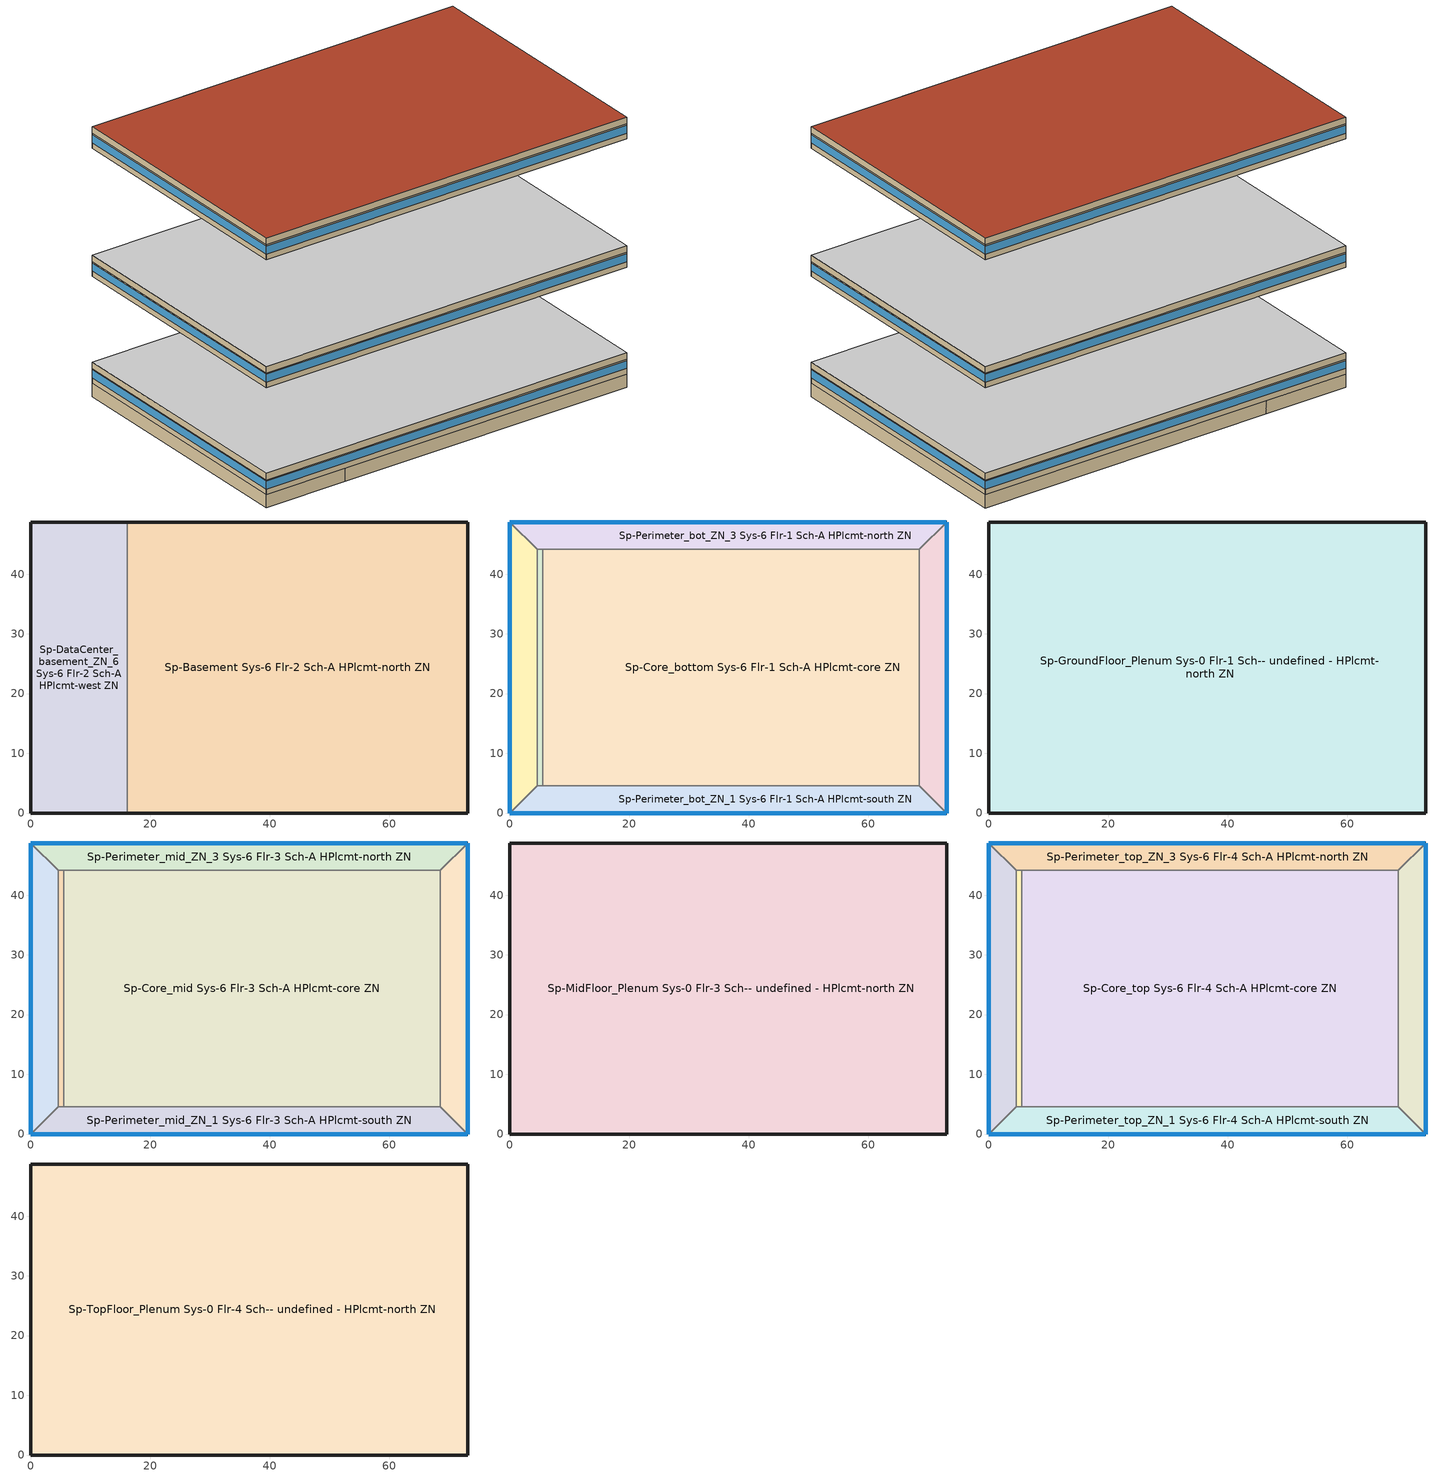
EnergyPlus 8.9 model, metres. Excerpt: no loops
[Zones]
Sp-Basement Sys-6 Flr-2 Sch-A HPlcmt-north ZN
 floor ground (Customized opaque construction {5504b548-ed58-4704-941c-742f391441ae} to conductance of 0.757): 73.11,48.74 73.11,0 16.08,0 16.08,48.74 z-2.44
 wall ground (Customized opaque construction {5504b548-ed58-4704-941c-742f391441ae} to conductance of 0.284): 16.08,0 73.11,0 73.11,48.74 16.08,48.74 z-2.44:0
 wall to Sp-DataCenter_basement_ZN_6 Sys-6 Flr-2 Sch-A HPlcmt-west ZN (Typical Interior Wall): 16.08,48.74 16.08,0 z-2.44:0
Sp-DataCenter_basement_ZN_6 Sys-6 Flr-2 Sch-A HPlcmt-west ZN
 floor ground (Customized opaque construction {5504b548-ed58-4704-941c-742f391441ae} to conductance of 0.757): 16.08,48.74 16.08,0 0,0 0,48.74 z-2.44
 wall ground (Customized opaque construction {5504b548-ed58-4704-941c-742f391441ae} to conductance of 0.284): 16.08,48.74 0,48.74 0,0 16.08,0 z-2.44:0
Sp-Core_bottom Sys-6 Flr-1 Sch-A HPlcmt-core ZN
 floor to Sp-Basement Sys-6 Flr-2 Sch-A HPlcmt-north ZN (Typical Interior Floor): 68.53,44.16 68.53,4.57 16.08,4.57 16.08,44.16 z0
 floor to Sp-DataCenter_basement_ZN_6 Sys-6 Flr-2 Sch-A HPlcmt-west ZN (Typical Interior Floor): 16.08,44.16 16.08,4.57 5.49,4.57 5.49,44.16 z0
 wall to Sp-Perimeter_bot_ZN_2 Sys-6 Flr-1 Sch-A HPlcmt-east ZN (Typical Interior Wall): 68.53,4.57 68.53,44.16 z0:2.74
 wall to Sp-Perimeter_bot_ZN_3 Sys-6 Flr-1 Sch-A HPlcmt-north ZN (Typical Interior Wall): 68.53,44.16 5.49,44.16 z0:2.74
 wall to Sp-Perimeter_bot_ZN_1 Sys-6 Flr-1 Sch-A HPlcmt-south ZN (Typical Interior Wall): 5.49,4.57 68.53,4.57 z0:2.74
 wall to Sp-DataCenter_bot_ZN_6 Sys-6 Flr-1 Sch-A HPlcmt-core ZN (Typical Interior Wall): 5.49,44.16 5.49,4.57 z0:2.74
Sp-DataCenter_bot_ZN_6 Sys-6 Flr-1 Sch-A HPlcmt-core ZN
 floor to Sp-DataCenter_basement_ZN_6 Sys-6 Flr-2 Sch-A HPlcmt-west ZN (Typical Interior Floor): 5.49,44.16 5.49,4.57 4.57,4.57 4.57,44.16 z0
 wall to Sp-Perimeter_bot_ZN_3 Sys-6 Flr-1 Sch-A HPlcmt-north ZN (Typical Interior Wall): 5.49,44.16 4.57,44.16 z0:2.74
 wall to Sp-Perimeter_bot_ZN_1 Sys-6 Flr-1 Sch-A HPlcmt-south ZN (Typical Interior Wall): 4.57,4.57 5.49,4.57 z0:2.74
 wall to Sp-Perimeter_bot_ZN_4 Sys-6 Flr-1 Sch-A HPlcmt-west ZN (Typical Interior Wall): 4.57,44.16 4.57,4.57 z0:2.74
Sp-Perimeter_bot_ZN_1 Sys-6 Flr-1 Sch-A HPlcmt-south ZN
 floor to Sp-DataCenter_basement_ZN_6 Sys-6 Flr-2 Sch-A HPlcmt-west ZN (Typical Interior Floor): 16.08,4.57 16.08,0 0,0 4.57,4.57 z0
 floor to Sp-Basement Sys-6 Flr-2 Sch-A HPlcmt-north ZN (Typical Interior Floor): 68.53,4.57 73.11,0 16.08,0 16.08,4.57 z0
 wall outside (Customized opaque construction {b1d21f58-74d9-41bf-9539-ded3f38087f1} to conductance of 0.247): 0,0 73.11,0 z0:2.74
 wall to Sp-Perimeter_bot_ZN_2 Sys-6 Flr-1 Sch-A HPlcmt-east ZN (Typical Interior Wall): 73.11,0 68.53,4.57 z0:2.74
 wall to Sp-Perimeter_bot_ZN_4 Sys-6 Flr-1 Sch-A HPlcmt-west ZN (Typical Interior Wall): 4.57,4.57 0,0 z0:2.74
 window (Customized Fenestration: cond=0.220 tvis=0.220 tsol=0.232): 0,0 73.11,0 z1.03:2.5
Sp-Perimeter_bot_ZN_2 Sys-6 Flr-1 Sch-A HPlcmt-east ZN
 floor to Sp-Basement Sys-6 Flr-2 Sch-A HPlcmt-north ZN (Typical Interior Floor): 73.11,48.74 73.11,0 68.53,4.57 68.53,44.16 z0
 wall outside (Customized opaque construction {b1d21f58-74d9-41bf-9539-ded3f38087f1} to conductance of 0.247): 73.11,0 73.11,48.74 z0:2.74
 wall to Sp-Perimeter_bot_ZN_3 Sys-6 Flr-1 Sch-A HPlcmt-north ZN (Typical Interior Wall): 73.11,48.74 68.53,44.16 z0:2.74
 window (Customized Fenestration: cond=0.220 tvis=0.220 tsol=0.232): 73.11,0 73.11,48.74 z1.03:2.5
Sp-Perimeter_bot_ZN_3 Sys-6 Flr-1 Sch-A HPlcmt-north ZN
 floor to Sp-DataCenter_basement_ZN_6 Sys-6 Flr-2 Sch-A HPlcmt-west ZN (Typical Interior Floor): 16.08,48.74 16.08,44.16 4.57,44.16 0,48.74 z0
 floor to Sp-Basement Sys-6 Flr-2 Sch-A HPlcmt-north ZN (Typical Interior Floor): 73.11,48.74 68.53,44.16 16.08,44.16 16.08,48.74 z0
 wall outside (Customized opaque construction {b1d21f58-74d9-41bf-9539-ded3f38087f1} to conductance of 0.247): 73.11,48.74 0,48.74 z0:2.74
 wall to Sp-Perimeter_bot_ZN_4 Sys-6 Flr-1 Sch-A HPlcmt-west ZN (Typical Interior Wall): 0,48.74 4.57,44.16 z0:2.74
 window (Customized Fenestration: cond=0.220 tvis=0.220 tsol=0.232): 73.11,48.74 0,48.74 z1.03:2.5
Sp-Perimeter_bot_ZN_4 Sys-6 Flr-1 Sch-A HPlcmt-west ZN
 floor to Sp-DataCenter_basement_ZN_6 Sys-6 Flr-2 Sch-A HPlcmt-west ZN (Typical Interior Floor): 0,48.74 4.57,44.16 4.57,4.57 0,0 z0
 wall outside (Customized opaque construction {b1d21f58-74d9-41bf-9539-ded3f38087f1} to conductance of 0.247): 0,48.74 0,0 z0:2.74
 window (Customized Fenestration: cond=0.220 tvis=0.220 tsol=0.232): 0,48.74 0,0 z1.03:2.5
Sp-GroundFloor_Plenum Sys-0 Flr-1 Sch-- undefined - HPlcmt-north ZN
 floor to Sp-Core_bottom Sys-6 Flr-1 Sch-A HPlcmt-core ZN (Typical Interior Floor): 68.53,44.16 68.53,4.57 5.49,4.57 5.49,44.16 z2.74
 floor to Sp-DataCenter_bot_ZN_6 Sys-6 Flr-1 Sch-A HPlcmt-core ZN (Typical Interior Floor): 5.49,44.16 5.49,4.57 4.57,4.57 4.57,44.16 z2.74
 floor to Sp-Perimeter_bot_ZN_1 Sys-6 Flr-1 Sch-A HPlcmt-south ZN (Typical Interior Floor): 68.53,4.57 73.11,0 0,0 4.57,4.57 z2.74
 floor to Sp-Perimeter_bot_ZN_2 Sys-6 Flr-1 Sch-A HPlcmt-east ZN (Typical Interior Floor): 73.11,48.74 73.11,0 68.53,4.57 68.53,44.16 z2.74
 floor to Sp-Perimeter_bot_ZN_3 Sys-6 Flr-1 Sch-A HPlcmt-north ZN (Typical Interior Floor): 73.11,48.74 68.53,44.16 4.57,44.16 0,48.74 z2.74
 floor to Sp-Perimeter_bot_ZN_4 Sys-6 Flr-1 Sch-A HPlcmt-west ZN (Typical Interior Floor): 0,48.74 4.57,44.16 4.57,4.57 0,0 z2.74
 wall outside (Customized opaque construction {b1d21f58-74d9-41bf-9539-ded3f38087f1} to conductance of 0.247): 73.11,0 73.11,48.74 0,48.74 0,0 73.11,0 z2.74:3.96
 ceiling adiabatic (Typical Interior Wall): 73.11,0 73.11,48.74 0,48.74 0,0 z3.96
Sp-Core_mid Sys-6 Flr-3 Sch-A HPlcmt-core ZN
 floor adiabatic (Typical Interior Wall): 68.53,44.16 68.53,4.57 5.49,4.57 5.49,44.16 z19.82
 wall to Sp-Perimeter_mid_ZN_2 Sys-6 Flr-3 Sch-A HPlcmt-east ZN (Typical Interior Wall): 68.53,4.57 68.53,44.16 z19.82:22.56
 wall to Sp-Perimeter_mid_ZN_3 Sys-6 Flr-3 Sch-A HPlcmt-north ZN (Typical Interior Wall): 68.53,44.16 5.49,44.16 z19.82:22.56
 wall to Sp-Perimeter_mid_ZN_1 Sys-6 Flr-3 Sch-A HPlcmt-south ZN (Typical Interior Wall): 5.49,4.57 68.53,4.57 z19.82:22.56
 wall to Sp-DataCenter_mid_ZN_6 Sys-6 Flr-3 Sch-A HPlcmt-core ZN (Typical Interior Wall): 5.49,44.16 5.49,4.57 z19.82:22.56
Sp-DataCenter_mid_ZN_6 Sys-6 Flr-3 Sch-A HPlcmt-core ZN
 floor adiabatic (Typical Interior Wall): 5.49,44.16 5.49,4.57 4.57,4.57 4.57,44.16 z19.82
 wall to Sp-Perimeter_mid_ZN_3 Sys-6 Flr-3 Sch-A HPlcmt-north ZN (Typical Interior Wall): 5.49,44.16 4.57,44.16 z19.82:22.56
 wall to Sp-Perimeter_mid_ZN_1 Sys-6 Flr-3 Sch-A HPlcmt-south ZN (Typical Interior Wall): 4.57,4.57 5.49,4.57 z19.82:22.56
 wall to Sp-Perimeter_mid_ZN_4 Sys-6 Flr-3 Sch-A HPlcmt-west ZN (Typical Interior Wall): 4.57,44.16 4.57,4.57 z19.82:22.56
Sp-Perimeter_mid_ZN_1 Sys-6 Flr-3 Sch-A HPlcmt-south ZN
 floor adiabatic (Typical Interior Wall): 68.53,4.57 73.11,0 0,0 4.57,4.57 z19.82
 wall outside (Customized opaque construction {b1d21f58-74d9-41bf-9539-ded3f38087f1} to conductance of 0.247): 0,0 73.11,0 z19.82:22.56
 wall to Sp-Perimeter_mid_ZN_2 Sys-6 Flr-3 Sch-A HPlcmt-east ZN (Typical Interior Wall): 73.11,0 68.53,4.57 z19.82:22.56
 wall to Sp-Perimeter_mid_ZN_4 Sys-6 Flr-3 Sch-A HPlcmt-west ZN (Typical Interior Wall): 4.57,4.57 0,0 z19.82:22.56
 window (Customized Fenestration: cond=0.220 tvis=0.220 tsol=0.232): 0,0 73.11,0 z20.85:22.32
Sp-Perimeter_mid_ZN_2 Sys-6 Flr-3 Sch-A HPlcmt-east ZN
 floor adiabatic (Typical Interior Wall): 73.11,48.74 73.11,0 68.53,4.57 68.53,44.16 z19.82
 wall outside (Customized opaque construction {b1d21f58-74d9-41bf-9539-ded3f38087f1} to conductance of 0.247): 73.11,0 73.11,48.74 z19.82:22.56
 wall to Sp-Perimeter_mid_ZN_3 Sys-6 Flr-3 Sch-A HPlcmt-north ZN (Typical Interior Wall): 73.11,48.74 68.53,44.16 z19.82:22.56
 window (Customized Fenestration: cond=0.220 tvis=0.220 tsol=0.232): 73.11,0 73.11,48.74 z20.85:22.32
Sp-Perimeter_mid_ZN_3 Sys-6 Flr-3 Sch-A HPlcmt-north ZN
 floor adiabatic (Typical Interior Wall): 73.11,48.74 68.53,44.16 4.57,44.16 0,48.74 z19.82
 wall outside (Customized opaque construction {b1d21f58-74d9-41bf-9539-ded3f38087f1} to conductance of 0.247): 73.11,48.74 0,48.74 z19.82:22.56
 wall to Sp-Perimeter_mid_ZN_4 Sys-6 Flr-3 Sch-A HPlcmt-west ZN (Typical Interior Wall): 0,48.74 4.57,44.16 z19.82:22.56
 window (Customized Fenestration: cond=0.220 tvis=0.220 tsol=0.232): 73.11,48.74 0,48.74 z20.85:22.32
Sp-Perimeter_mid_ZN_4 Sys-6 Flr-3 Sch-A HPlcmt-west ZN
 floor adiabatic (Typical Interior Wall): 0,48.74 4.57,44.16 4.57,4.57 0,0 z19.82
 wall outside (Customized opaque construction {b1d21f58-74d9-41bf-9539-ded3f38087f1} to conductance of 0.247): 0,48.74 0,0 z19.82:22.56
 window (Customized Fenestration: cond=0.220 tvis=0.220 tsol=0.232): 0,48.74 0,0 z20.85:22.32
Sp-MidFloor_Plenum Sys-0 Flr-3 Sch-- undefined - HPlcmt-north ZN
 floor to Sp-Core_mid Sys-6 Flr-3 Sch-A HPlcmt-core ZN (Typical Interior Floor): 68.53,44.16 68.53,4.57 5.49,4.57 5.49,44.16 z22.56
 floor to Sp-DataCenter_mid_ZN_6 Sys-6 Flr-3 Sch-A HPlcmt-core ZN (Typical Interior Floor): 5.49,44.16 5.49,4.57 4.57,4.57 4.57,44.16 z22.56
 floor to Sp-Perimeter_mid_ZN_1 Sys-6 Flr-3 Sch-A HPlcmt-south ZN (Typical Interior Floor): 68.53,4.57 73.11,0 0,0 4.57,4.57 z22.56
 floor to Sp-Perimeter_mid_ZN_2 Sys-6 Flr-3 Sch-A HPlcmt-east ZN (Typical Interior Floor): 73.11,48.74 73.11,0 68.53,4.57 68.53,44.16 z22.56
 floor to Sp-Perimeter_mid_ZN_3 Sys-6 Flr-3 Sch-A HPlcmt-north ZN (Typical Interior Floor): 73.11,48.74 68.53,44.16 4.57,44.16 0,48.74 z22.56
 floor to Sp-Perimeter_mid_ZN_4 Sys-6 Flr-3 Sch-A HPlcmt-west ZN (Typical Interior Floor): 0,48.74 4.57,44.16 4.57,4.57 0,0 z22.56
 wall outside (Customized opaque construction {b1d21f58-74d9-41bf-9539-ded3f38087f1} to conductance of 0.247): 73.11,0 73.11,48.74 0,48.74 0,0 73.11,0 z22.56:23.78
 ceiling adiabatic (Typical Interior Wall): 73.11,0 73.11,48.74 0,48.74 0,0 z23.78
Sp-Core_top Sys-6 Flr-4 Sch-A HPlcmt-core ZN
 floor adiabatic (Typical Interior Wall): 68.53,44.16 68.53,4.57 5.49,4.57 5.49,44.16 z43.6
 wall to Sp-Perimeter_top_ZN_2 Sys-6 Flr-4 Sch-A HPlcmt-east ZN (Typical Interior Wall): 68.53,4.57 68.53,44.16 z43.6:46.34
 wall to Sp-Perimeter_top_ZN_3 Sys-6 Flr-4 Sch-A HPlcmt-north ZN (Typical Interior Wall): 68.53,44.16 5.49,44.16 z43.6:46.34
 wall to Sp-Perimeter_top_ZN_1 Sys-6 Flr-4 Sch-A HPlcmt-south ZN (Typical Interior Wall): 5.49,4.57 68.53,4.57 z43.6:46.34
 wall to Sp-DataCenter_top_ZN_6 Sys-6 Flr-4 Sch-A HPlcmt-core ZN (Typical Interior Wall): 5.49,44.16 5.49,4.57 z43.6:46.34
Sp-DataCenter_top_ZN_6 Sys-6 Flr-4 Sch-A HPlcmt-core ZN
 floor adiabatic (Typical Interior Wall): 5.49,44.16 5.49,4.57 4.57,4.57 4.57,44.16 z43.6
 wall to Sp-Perimeter_top_ZN_3 Sys-6 Flr-4 Sch-A HPlcmt-north ZN (Typical Interior Wall): 5.49,44.16 4.57,44.16 z43.6:46.34
 wall to Sp-Perimeter_top_ZN_1 Sys-6 Flr-4 Sch-A HPlcmt-south ZN (Typical Interior Wall): 4.57,4.57 5.49,4.57 z43.6:46.34
 wall to Sp-Perimeter_top_ZN_4 Sys-6 Flr-4 Sch-A HPlcmt-west ZN (Typical Interior Wall): 4.57,44.16 4.57,4.57 z43.6:46.34
Sp-Perimeter_top_ZN_1 Sys-6 Flr-4 Sch-A HPlcmt-south ZN
 floor adiabatic (Typical Interior Wall): 68.53,4.57 73.11,0 0,0 4.57,4.57 z43.6
 wall outside (Customized opaque construction {b1d21f58-74d9-41bf-9539-ded3f38087f1} to conductance of 0.247): 0,0 73.11,0 z43.6:46.34
 wall to Sp-Perimeter_top_ZN_2 Sys-6 Flr-4 Sch-A HPlcmt-east ZN (Typical Interior Wall): 73.11,0 68.53,4.57 z43.6:46.34
 wall to Sp-Perimeter_top_ZN_4 Sys-6 Flr-4 Sch-A HPlcmt-west ZN (Typical Interior Wall): 4.57,4.57 0,0 z43.6:46.34
 window (Customized Fenestration: cond=0.220 tvis=0.220 tsol=0.232): 0,0 73.11,0 z44.62:46.1
Sp-Perimeter_top_ZN_2 Sys-6 Flr-4 Sch-A HPlcmt-east ZN
 floor adiabatic (Typical Interior Wall): 73.11,48.74 73.11,0 68.53,4.57 68.53,44.16 z43.6
 wall outside (Customized opaque construction {b1d21f58-74d9-41bf-9539-ded3f38087f1} to conductance of 0.247): 73.11,0 73.11,48.74 z43.6:46.34
 wall to Sp-Perimeter_top_ZN_3 Sys-6 Flr-4 Sch-A HPlcmt-north ZN (Typical Interior Wall): 73.11,48.74 68.53,44.16 z43.6:46.34
 window (Customized Fenestration: cond=0.220 tvis=0.220 tsol=0.232): 73.11,0 73.11,48.74 z44.62:46.1
Sp-Perimeter_top_ZN_3 Sys-6 Flr-4 Sch-A HPlcmt-north ZN
 floor adiabatic (Typical Interior Wall): 73.11,48.74 68.53,44.16 4.57,44.16 0,48.74 z43.6
 wall outside (Customized opaque construction {b1d21f58-74d9-41bf-9539-ded3f38087f1} to conductance of 0.247): 73.11,48.74 0,48.74 z43.6:46.34
 wall to Sp-Perimeter_top_ZN_4 Sys-6 Flr-4 Sch-A HPlcmt-west ZN (Typical Interior Wall): 0,48.74 4.57,44.16 z43.6:46.34
 window (Customized Fenestration: cond=0.220 tvis=0.220 tsol=0.232): 73.11,48.74 0,48.74 z44.62:46.1
Sp-Perimeter_top_ZN_4 Sys-6 Flr-4 Sch-A HPlcmt-west ZN
 floor adiabatic (Typical Interior Wall): 0,48.74 4.57,44.16 4.57,4.57 0,0 z43.6
 wall outside (Customized opaque construction {b1d21f58-74d9-41bf-9539-ded3f38087f1} to conductance of 0.247): 0,48.74 0,0 z43.6:46.34
 window (Customized Fenestration: cond=0.220 tvis=0.220 tsol=0.232): 0,48.74 0,0 z44.62:46.1
Sp-TopFloor_Plenum Sys-0 Flr-4 Sch-- undefined - HPlcmt-north ZN
 floor to Sp-Core_top Sys-6 Flr-4 Sch-A HPlcmt-core ZN (Typical Interior Floor): 68.53,44.16 68.53,4.57 5.49,4.57 5.49,44.16 z46.34
 floor to Sp-DataCenter_top_ZN_6 Sys-6 Flr-4 Sch-A HPlcmt-core ZN (Typical Interior Floor): 5.49,44.16 5.49,4.57 4.57,4.57 4.57,44.16 z46.34
 floor to Sp-Perimeter_top_ZN_1 Sys-6 Flr-4 Sch-A HPlcmt-south ZN (Typical Interior Floor): 68.53,4.57 73.11,0 0,0 4.57,4.57 z46.34
 floor to Sp-Perimeter_top_ZN_2 Sys-6 Flr-4 Sch-A HPlcmt-east ZN (Typical Interior Floor): 73.11,48.74 73.11,0 68.53,4.57 68.53,44.16 z46.34
 floor to Sp-Perimeter_top_ZN_3 Sys-6 Flr-4 Sch-A HPlcmt-north ZN (Typical Interior Floor): 73.11,48.74 68.53,44.16 4.57,44.16 0,48.74 z46.34
 floor to Sp-Perimeter_top_ZN_4 Sys-6 Flr-4 Sch-A HPlcmt-west ZN (Typical Interior Floor): 0,48.74 4.57,44.16 4.57,4.57 0,0 z46.34
 wall outside (Customized opaque construction {b1d21f58-74d9-41bf-9539-ded3f38087f1} to conductance of 0.247): 73.11,0 73.11,48.74 0,48.74 0,0 73.11,0 z46.34:47.56
 roof outside (Customized opaque construction {26c5182d-92b0-43e1-9b50-98256fc8e9ba} to conductance of 0.183): 73.11,0 73.11,48.74 0,48.74 0,0 z47.56
[Building]
NECB 2011-LargeOffice-NECB HDD Method-CAN_PQ_Montreal.Intl.AP.716270_CWEC.epw created: 2017-06-30 14:12:57 +0000: North Axis {deg}=0; Loads Convergence Tolerance Value=0.04; Temperature Convergence Tolerance Value {deltaC}=0.2; Solar Distribution=FullInteriorAndExterior; Maximum Number of Warmup Days=25; Minimum Number of Warmup Days=6
[Site:Location]
Montreal-Trudeau Intl AP: Latitude {deg}=45.471; Longitude {deg}=-73.741; Time Zone {hr}=-5; Elevation {m}=36
[SizingPeriod:DesignDay] Day of Month=21; Dry-Bulb Temperature Range Modifier Type=DefaultMultipliers; Humidity Condition Type=Wetbulb; Barometric Pressure {Pa}=100893; Rain Indicator=No; Snow Indicator=No; Daylight Saving Time Indicator=No
Name | Month | Day Type | Maximum Dry-Bulb Temperature {C} | Daily Dry-Bulb Temperature Range {deltaC} | Wetbulb or DewPoint at Maximum Dry-Bulb {C} | Wind Speed {m/s} | Wind Direction {deg} | Solar Model Indicator | ASHRAE Clear Sky Optical Depth for Beam Irradiance (taub) | ASHRAE Clear Sky Optical Depth for Diffuse Irradiance (taud) | Sky Clearness
Montreal Int'l Ann Clg .4% Condns DB=>MWB | 7 | SummerDesignDay | 30 | 9.3 | 22.1 | 4.9 | 220 | ASHRAETau | 0.465 | 1.966
Montreal Int'l Ann Clg .4% Condns WB=>MDB | 7 | SummerDesignDay | 28.1 | 9.3 | 23.2 | 4.9 | 220 | ASHRAETau | 0.465 | 1.966
Montreal Int'l Ann Htg 99.6% Condns DB | 1 | WinterDesignDay | -23.7 | 0 | -23.7 | 3.9 | 260 | ASHRAEClearSky |  |  | 0
[Site:GroundTemperature:BuildingSurface]
19.527, 19.502, 19.536, 19.598, 20.002, 21.64, 22.225, 22.375, 21.449, 20.121, 19.802, 19.633
[Site:WaterMainsTemperature]
Calculation Method=Correlation; Annual Average Outdoor Air Temperature {C}=6.25; Maximum Difference In Monthly Average Outdoor Air Temperatures {deltaC}=30.2
[Material] Thermal Absorptance=0.9
Name | Roughness | Thickness {m} | Conductivity {W/m-K} | Density {kg/m3} | Specific Heat {J/kg-K} | Solar Absorptance | Visible Absorptance
1/2IN Gypsum 1 | Smooth | 0.0127 | 0.16 | 784.9 | 830 | 0.4 | 0.4
100mm Normalweight concrete floor | MediumSmooth | 0.1016 | 2.31 | 2322 | 832 | 0.7 | 0.7
1IN Stucco 1 | Smooth | 0.0253 | 0.6918 | 1858 | 837 | 0.7 | 0.92
6 in. Normalweight Concrete Floor 1; 6 in. Normalweight Concrete Floor 2 | MediumRough | 0.1524 | 2.31 | 2322 | 832 | 0.7 | 0.7
8IN CONCRETE HW RefBldg 1 | Rough | 0.2032 | 1.311 | 2240 | 836.8 | 0.7 | 0.7
G01 13mm gypsum board | Smooth | 0.0127 | 0.16 | 800 | 1090 | 0.7 | 0.5
Metal Roof Surface 1 | Smooth | 0.0008 | 45.28 | 7824 | 500 | 0.7 | 0.7
[Material:NoMass] Thermal Absorptance=0.9; Solar Absorptance=0.7
Name | Roughness | Thermal Resistance {m2-K/W} | Visible Absorptance
CP02 CARPET PAD | VeryRough | 0.21648 | 0.8
Typical Carpet Pad 2 | Smooth | 1.25503 | 0.8
Typical Carpet Pad 3 | Smooth | 3.45515 | 0.8
Typical Insulation R-10.11 1 | Smooth | 3.77764 | 0.7
Typical Insulation R-19.63 1 | Smooth | 5.46446 | 0.7
[WindowMaterial:SimpleGlazingSystem]
Customized Fenestration:: cond=0.220 tvis=0.220 tsol=0.232: U-Factor {W/m2-K}=2.2; Solar Heat Gain Coefficient=0.6; Visible Transmittance=0.21
[Construction]
Customized Fenestration: cond=0.220 tvis=0.220 tsol=0.232: Customized Fenestration:: cond=0.220 tvis=0.220 tsol=0.232
Customized opaque construction {26c5182d-92b0-43e1-9b50-98256fc8e9ba} to conductance of 0.183: Metal Roof Surface 1, Typical Insulation R-19.63 1
Customized opaque construction {5504b548-ed58-4704-941c-742f391441ae} to conductance of 0.284: 6 in. Normalweight Concrete Floor 2, Typical Carpet Pad 3
Customized opaque construction {5504b548-ed58-4704-941c-742f391441ae} to conductance of 0.757: 6 in. Normalweight Concrete Floor 1, Typical Carpet Pad 2
Customized opaque construction {b1d21f58-74d9-41bf-9539-ded3f38087f1} to conductance of 0.247: 1IN Stucco 1, 8IN CONCRETE HW RefBldg 1, Typical Insulation R-10.11 1, 1/2IN Gypsum 1
Typical Interior Floor: 100mm Normalweight concrete floor, CP02 CARPET PAD
Typical Interior Wall: G01 13mm gypsum board, G01 13mm gypsum board
[Zone]
Name | Part of Total Floor Area | Multiplier
Sp-Basement Sys-6 Flr-2 Sch-A HPlcmt-north ZN; Sp-Core_bottom Sys-6 Flr-1 Sch-A HPlcmt-core ZN; Sp-Core_top Sys-6 Flr-4 Sch-A HPlcmt-core ZN; Sp-Perimeter_bot_ZN_1 Sys-6 Flr-1 Sch-A HPlcmt-south ZN; Sp-Perimeter_bot_ZN_2 Sys-6 Flr-1 Sch-A HPlcmt-east ZN; Sp-Perimeter_bot_ZN_3 Sys-6 Flr-1 Sch-A HPlcmt-north ZN; Sp-Perimeter_bot_ZN_4 Sys-6 Flr-1 Sch-A HPlcmt-west ZN; Sp-Perimeter_top_ZN_1 Sys-6 Flr-4 Sch-A HPlcmt-south ZN; Sp-Perimeter_top_ZN_2 Sys-6 Flr-4 Sch-A HPlcmt-east ZN; Sp-Perimeter_top_ZN_3 Sys-6 Flr-4 Sch-A HPlcmt-north ZN; Sp-Perimeter_top_ZN_4 Sys-6 Flr-4 Sch-A HPlcmt-west ZN | Yes
Sp-Core_mid Sys-6 Flr-3 Sch-A HPlcmt-core ZN; Sp-Perimeter_mid_ZN_1 Sys-6 Flr-3 Sch-A HPlcmt-south ZN; Sp-Perimeter_mid_ZN_2 Sys-6 Flr-3 Sch-A HPlcmt-east ZN; Sp-Perimeter_mid_ZN_3 Sys-6 Flr-3 Sch-A HPlcmt-north ZN; Sp-Perimeter_mid_ZN_4 Sys-6 Flr-3 Sch-A HPlcmt-west ZN | Yes | 10
Sp-DataCenter_basement_ZN_6 Sys-6 Flr-2 Sch-A HPlcmt-west ZN; Sp-DataCenter_bot_ZN_6 Sys-6 Flr-1 Sch-A HPlcmt-core ZN; Sp-DataCenter_top_ZN_6 Sys-6 Flr-4 Sch-A HPlcmt-core ZN
Sp-DataCenter_mid_ZN_6 Sys-6 Flr-3 Sch-A HPlcmt-core ZN |  | 10
Sp-GroundFloor_Plenum Sys-0 Flr-1 Sch-- undefined - HPlcmt-north ZN; Sp-TopFloor_Plenum Sys-0 Flr-4 Sch-- undefined - HPlcmt-north ZN | No
Sp-MidFloor_Plenum Sys-0 Flr-3 Sch-- undefined - HPlcmt-north ZN | No | 10
[ZoneInfiltration:DesignFlowRate] Schedule=Always On Discrete; Design Flow Rate Calculation Method=Flow/ExteriorArea; Flow per Exterior Surface Area {m3/s-m2}=0.00025; Constant Term Coefficient=0; Temperature Term Coefficient=0; Velocity Term Coefficient=0.224; Velocity Squared Term Coefficient=0
Name | Zone or ZoneList
GroundFloor_Plenum Infiltration | Sp-GroundFloor_Plenum Sys-0 Flr-1 Sch-- undefined - HPlcmt-north ZN
MidFloor_Plenum Infiltration | Sp-MidFloor_Plenum Sys-0 Flr-3 Sch-- undefined - HPlcmt-north ZN
Perimeter_bot_ZN_1 Infiltration | Sp-Perimeter_bot_ZN_1 Sys-6 Flr-1 Sch-A HPlcmt-south ZN
Perimeter_bot_ZN_2 Infiltration | Sp-Perimeter_bot_ZN_2 Sys-6 Flr-1 Sch-A HPlcmt-east ZN
Perimeter_bot_ZN_3 Infiltration | Sp-Perimeter_bot_ZN_3 Sys-6 Flr-1 Sch-A HPlcmt-north ZN
Perimeter_bot_ZN_4 Infiltration | Sp-Perimeter_bot_ZN_4 Sys-6 Flr-1 Sch-A HPlcmt-west ZN
Perimeter_mid_ZN_1 Infiltration | Sp-Perimeter_mid_ZN_1 Sys-6 Flr-3 Sch-A HPlcmt-south ZN
Perimeter_mid_ZN_2 Infiltration | Sp-Perimeter_mid_ZN_2 Sys-6 Flr-3 Sch-A HPlcmt-east ZN
Perimeter_mid_ZN_3 Infiltration | Sp-Perimeter_mid_ZN_3 Sys-6 Flr-3 Sch-A HPlcmt-north ZN
Perimeter_mid_ZN_4 Infiltration | Sp-Perimeter_mid_ZN_4 Sys-6 Flr-3 Sch-A HPlcmt-west ZN
Perimeter_top_ZN_1 Infiltration | Sp-Perimeter_top_ZN_1 Sys-6 Flr-4 Sch-A HPlcmt-south ZN
Perimeter_top_ZN_2 Infiltration | Sp-Perimeter_top_ZN_2 Sys-6 Flr-4 Sch-A HPlcmt-east ZN
Perimeter_top_ZN_3 Infiltration | Sp-Perimeter_top_ZN_3 Sys-6 Flr-4 Sch-A HPlcmt-north ZN
Perimeter_top_ZN_4 Infiltration | Sp-Perimeter_top_ZN_4 Sys-6 Flr-4 Sch-A HPlcmt-west ZN
TopFloor_Plenum Infiltration | Sp-TopFloor_Plenum Sys-0 Flr-4 Sch-- undefined - HPlcmt-north ZN
[AvailabilityManager:Scheduled] Schedule=Always On Discrete
Air Loop HVAC Outdoor Air System 1 Availability Manager; Air Loop HVAC Outdoor Air System 2 Availability Manager; Air Loop HVAC Outdoor Air System 3 Availability Manager; Air Loop HVAC Outdoor Air System 4 Availability Manager
[AvailabilityManager:NightCycle] Applicability Schedule=Always On Discrete; Control Type=CycleOnAny; Thermostat Tolerance {deltaC}=1; Cycling Run Time Control Type=FixedRunTime; Cycling Run Time {s}=3600
Name | Fan Schedule
Availability Manager Night Cycle 1 | VAV with Reheat Occ Sch
Availability Manager Night Cycle 2 | VAV with Reheat 1 Occ Sch
Availability Manager Night Cycle 3 | VAV with Reheat 2 Occ Sch
Availability Manager Night Cycle 4 | VAV with Reheat 3 Occ Sch
[Schedule:Day:Interval]
VAV with Reheat Occ Sch Sunday; VAV with Reheat Occ Sch Saturday; VAV with Reheat 1 Occ Sch Sunday; VAV with Reheat 1 Occ Sch Saturday; VAV with Reheat 2 Occ Sch Sunday; VAV with Reheat 2 Occ Sch Saturday; VAV with Reheat 3 Occ Sch Sunday; VAV with Reheat 3 Occ Sch Saturday: No, 24:00, 0
VAV with Reheat Occ Sch Monday; VAV with Reheat Occ Sch Tuesday; VAV with Reheat Occ Sch Wednesday; VAV with Reheat Occ Sch Thursday; VAV with Reheat Occ Sch Friday; VAV with Reheat 1 Occ Sch Monday; VAV with Reheat 1 Occ Sch Tuesday; VAV with Reheat 1 Occ Sch Wednesday; VAV with Reheat 1 Occ Sch Thursday; VAV with Reheat 1 Occ Sch Friday; VAV with Reheat 2 Occ Sch Monday; VAV with Reheat 2 Occ Sch Tuesday; VAV with Reheat 2 Occ Sch Wednesday; VAV with Reheat 2 Occ Sch Thursday; VAV with Reheat 2 Occ Sch Friday; VAV with Reheat 3 Occ Sch Monday; VAV with Reheat 3 Occ Sch Tuesday; VAV with Reheat 3 Occ Sch Wednesday; VAV with Reheat 3 Occ Sch Thursday; VAV with Reheat 3 Occ Sch Friday: No, 08:00, 0, 19:00, 1, 24:00, 0
VAV with Reheat Occ Sch Default; VAV with Reheat Occ Sch Summer Design Day; VAV with Reheat Occ Sch Winter Design Day; VAV with Reheat 1 Occ Sch Default; VAV with Reheat 1 Occ Sch Summer Design Day; VAV with Reheat 1 Occ Sch Winter Design Day; VAV with Reheat 2 Occ Sch Default; VAV with Reheat 2 Occ Sch Summer Design Day; VAV with Reheat 2 Occ Sch Winter Design Day; VAV with Reheat 3 Occ Sch Default; VAV with Reheat 3 Occ Sch Summer Design Day; VAV with Reheat 3 Occ Sch Winter Design Day: No, 24:00, 1
[Schedule:Week:Daily]
Schedule:Week:Daily {7e3178c4-e7a2-4832-a3bd-bc9444be1f85}: VAV with Reheat Occ Sch Sunday, VAV with Reheat Occ Sch Monday, VAV with Reheat Occ Sch Tuesday, VAV with Reheat Occ Sch Wednesday, VAV with Reheat Occ Sch Thursday, VAV with Reheat Occ Sch Friday, VAV with Reheat Occ Sch Saturday, VAV with Reheat Occ Sch Default, VAV with Reheat Occ Sch Summer Design Day, VAV with Reheat Occ Sch Winter Design Day, VAV with Reheat Occ Sch Default, VAV with Reheat Occ Sch Default
Schedule:Week:Daily {d2810302-a678-4be4-914e-d288898c7688}: VAV with Reheat 1 Occ Sch Sunday, VAV with Reheat 1 Occ Sch Monday, VAV with Reheat 1 Occ Sch Tuesday, VAV with Reheat 1 Occ Sch Wednesday, VAV with Reheat 1 Occ Sch Thursday, VAV with Reheat 1 Occ Sch Friday, VAV with Reheat 1 Occ Sch Saturday, VAV with Reheat 1 Occ Sch Default, VAV with Reheat 1 Occ Sch Summer Design Day, VAV with Reheat 1 Occ Sch Winter Design Day, VAV with Reheat 1 Occ Sch Default, VAV with Reheat 1 Occ Sch Default
Schedule:Week:Daily {58e5121d-20ce-4293-b203-6b0824cb1bf8}: VAV with Reheat 2 Occ Sch Sunday, VAV with Reheat 2 Occ Sch Monday, VAV with Reheat 2 Occ Sch Tuesday, VAV with Reheat 2 Occ Sch Wednesday, VAV with Reheat 2 Occ Sch Thursday, VAV with Reheat 2 Occ Sch Friday, VAV with Reheat 2 Occ Sch Saturday, VAV with Reheat 2 Occ Sch Default, VAV with Reheat 2 Occ Sch Summer Design Day, VAV with Reheat 2 Occ Sch Winter Design Day, VAV with Reheat 2 Occ Sch Default, VAV with Reheat 2 Occ Sch Default
Schedule:Week:Daily {bf186dd6-5dc2-4e9c-96cc-002a20e41972}: VAV with Reheat 3 Occ Sch Sunday, VAV with Reheat 3 Occ Sch Monday, VAV with Reheat 3 Occ Sch Tuesday, VAV with Reheat 3 Occ Sch Wednesday, VAV with Reheat 3 Occ Sch Thursday, VAV with Reheat 3 Occ Sch Friday, VAV with Reheat 3 Occ Sch Saturday, VAV with Reheat 3 Occ Sch Default, VAV with Reheat 3 Occ Sch Summer Design Day, VAV with Reheat 3 Occ Sch Winter Design Day, VAV with Reheat 3 Occ Sch Default, VAV with Reheat 3 Occ Sch Default
[Schedule:Year]
VAV with Reheat Occ Sch: Schedule:Week:Daily {7e3178c4-e7a2-4832-a3bd-bc9444be1f85}, 1, 1, 12, 31
VAV with Reheat 1 Occ Sch: Schedule:Week:Daily {d2810302-a678-4be4-914e-d288898c7688}, 1, 1, 12, 31
VAV with Reheat 2 Occ Sch: Schedule:Week:Daily {58e5121d-20ce-4293-b203-6b0824cb1bf8}, 1, 1, 12, 31
VAV with Reheat 3 Occ Sch: Schedule:Week:Daily {bf186dd6-5dc2-4e9c-96cc-002a20e41972}, 1, 1, 12, 31
[Schedule:Constant]
Always On Discrete: Hourly Value=1
